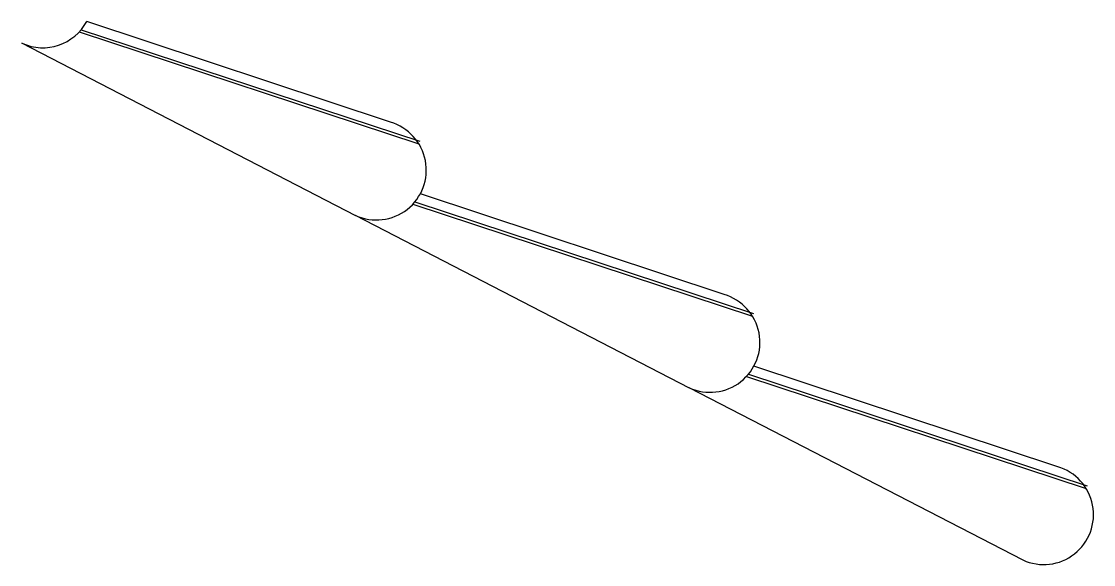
# Model space of a CAD drawing. Extents: x 79.063 to 79.823, y 13.115 to 13.5.
import ezdxf

# ---------------------------------------------------------------- set-up
doc = ezdxf.new("R2010")
doc.units = 0
doc.header["$MEASUREMENT"] = 0
doc.layers.add('cumeeira', color=1, linetype='CONTINUOUS')

msp = doc.modelspace()

# ---------------------------------------------------------------- linework, layer by layer
at = {"layer": 'cumeeira'}
for p, q in [((79.32462, 13.42848), (79.10948, 13.4998)), ((79.1041, 13.49234), (79.34477, 13.41312)), ((79.10554, 13.49397), (79.3454, 13.41502)), ((79.06323, 13.48462), (79.29994, 13.36245)), ((79.56096, 13.3065), (79.34582, 13.37782)), ((79.34044, 13.37036), (79.58111, 13.29114)), ((79.34188, 13.37199), (79.58173, 13.29304)), ((79.29957, 13.36264), (79.53628, 13.24047)), ((79.7973, 13.18452), (79.58215, 13.25584)), ((79.57678, 13.24838), (79.81744, 13.16916)), ((79.57822, 13.25001), (79.81807, 13.17106)), ((79.53591, 13.24066), (79.77262, 13.11849))]:
    msp.add_line(p, q, dxfattribs=at)
for centre, end in [((79.07835, 13.51654), 331.72963), ((79.31469, 13.39456), 73.68052), ((79.55103, 13.27258), 73.68052), ((79.78736, 13.1506), 73.68052)]:
    msp.add_arc(centre, 0.03534, 245.33392, end, dxfattribs=at)

doc.saveas('drawing.dxf')
